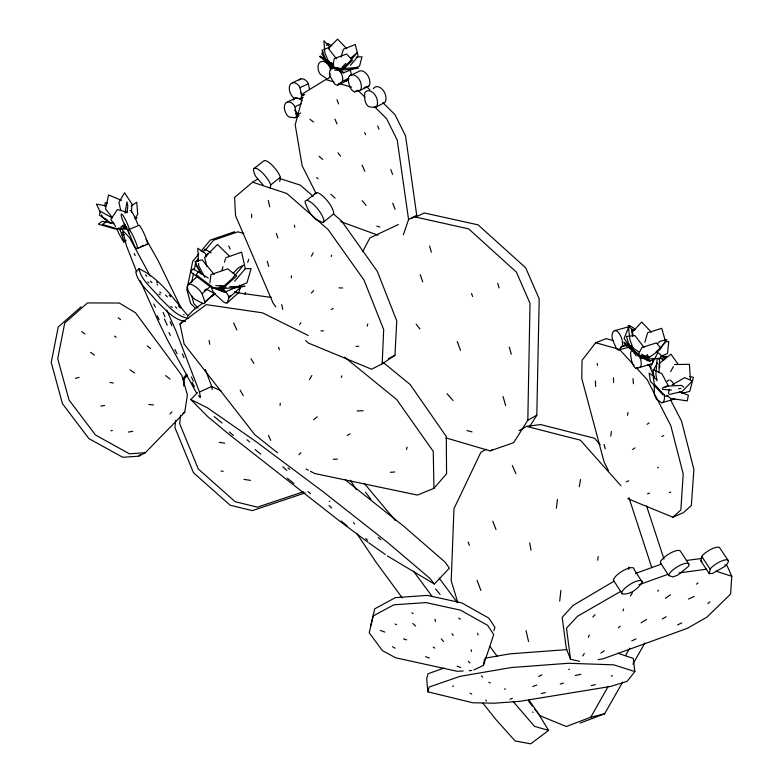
<?xml version="1.0" encoding="UTF-8"?>
<svg xmlns="http://www.w3.org/2000/svg" width="783" height="783" viewBox="0 0 783 783"><rect width="100%" height="100%" fill="white"/><g stroke="black" fill="none" stroke-linecap="round" stroke-linejoin="round"><path stroke-width="1.17" d="M659.051 372.786L659.1 363.694L670.962 354.17L678.117 364.232M445.909 437.903L490.119 450.881L513.658 442.669L527.82 420.226L530.013 303.324L516.408 272.122L468.645 228.881L414.716 216.852L411.437 218.388M529.719 426.402L536.805 415.215L539.193 298.842L525.677 267.815L478.08 224.848L424.288 212.956L416.644 216.548M124.311 223.566L124.125 228.098L124.781 226.062M305.634 340.585L308.326 343.023L371.553 369.214L382.182 363.841L383.69 329.555L363.987 280.03L328.136 229.566L286.881 193.528L252.615 182.194L234.587 197.414L235.536 215.628L273.061 303.05L275.792 306.867M382.182 363.841L394.955 355.306L396.766 320.903L377.318 271.368L341.594 221.002L333.333 213.837M131.456 212.516L132.014 204.148L124.575 192.745L118.928 202.425L120.739 210.5M724.804 564.954L727.094 565.717L731.782 576.278L730.568 594.121L706.892 617.18L687.19 628.397L602.871 658.885L598.153 659.629M280.069 405.486L280.265 403.235M180.579 415.196L179.689 423.711L198.324 469.037L235.145 501.707L257.441 507.169L303.481 491.744M183.643 386.029L184.406 378.737L187.48 374.949M127.071 212.79L127.805 205.89L126.924 201.838L125.006 213.348M175.686 420.285L174.912 427.557L193.44 472.687L230.124 505.201L252.341 510.614L305.135 492.899M559.708 601.158L560.882 590.402M104.795 206.174L105.176 202.787L107.467 203.13M597.732 560.246L598.153 556.566M209.932 282.908L210.93 274.618L227.745 268.814L236.642 275.988L225.426 286.079L215.716 285.589M647.355 354.513L646.787 359.143L658.797 350.647L666.881 339.597L659.834 341.359L657.368 343.757M556.38 508.167L557.467 499.485M610.779 436.111L611.376 431.541M270.262 188.106L270.703 184.915L269.685 182.4A13.888 4.15 51.9 0 0 256.736 168.56A13.888 4.15 51.9 0 0 255.757 176.459L263.303 185.317M291.227 277.848L291.511 275.802M618.864 349.962L622.309 346.076L622.602 344.001A10.179 4.698 74.6 0 0 617.082 331.209A10.179 4.698 74.6 0 0 612.061 336.954L612.482 339.499L616.231 348.19L617.562 349.698L618.864 349.962L628.22 347.368M279.746 181.558L280.373 177.271L279.365 174.746A13.869 4.218 52 0 0 270.712 163.853A13.869 4.218 52 0 0 263.705 160.946L254.035 168.541M668.741 575.583L668.917 574.35A11.999 3.758 -32.5 0 1 682.071 564.377A11.999 3.758 -32.5 0 1 688.404 566.452L677.961 574.976L673.106 576.954L668.741 575.583L660.402 562.752L660.578 561.509A11.96 3.817 -32.5 0 1 671.041 552.759A11.96 3.817 -32.5 0 1 680.427 551.193L688.825 563.975M184.739 412.308L187.411 394.945L181.842 375.409L135.537 312.818L119.31 303.021L87.5 302.923L64.725 323.056L57.717 358.663L69.012 399.966L95.516 435.015L129.43 453.817L145.364 452.701L184.739 412.308L182.86 413.307M330.074 73.357L329.349 77.537L328.224 78.652L326.609 78.633L320.394 74.336L319.112 72.369A9.249 5.902 65.9 0 1 320.942 61.651A9.249 5.902 65.9 0 1 330.074 67.945L330.622 70.225M473.881 669.954L483.424 665.354L484.442 659.443M579.293 486.693L580.546 479.49M709.251 573.645L710.122 569.084L711.649 567.332A11.882 3.621 -32.7 0 1 726.017 559.806A11.882 3.621 -32.7 0 1 724.666 566.53L712.52 573.43L709.251 573.645L700.902 560.99L701.725 556.38L703.232 554.628A11.853 3.69 -32.8 0 1 713.274 548.266A11.853 3.69 -32.8 0 1 719.802 547.934L728.229 560.579M628.495 569.29L628.886 567.117M668.476 393.585L669.348 389.278M191.581 282.741L193.538 273.287M194.272 269.734L195.995 261.463L198.285 258.684M627.428 415.352L628.044 412.445M296.6 115.023L296.199 116.833L295.054 117.763L289.181 117.078L287.596 115.835A8.985 5.589 65.1 0 1 285.149 103.885A8.985 5.589 65.1 0 1 293.752 104.853L294.927 106.85L296.6 115.023L300.76 113.055M301.661 95.927L301.249 97.767L300.095 98.727L294.144 98.081L292.548 96.838A9.083 5.687 65.5 0 1 290.082 84.721A9.083 5.687 65.5 0 1 298.793 85.621L299.977 87.637L301.661 95.927L304.812 94.459M367.266 326.159L367.746 324.005M370.711 625.734L374.705 608.861L395.356 597.635L427.401 595.393L461.853 602.939L488.876 618.13L494.964 627.389L493.819 630.824M334.948 67.778A9.347 6 65.7 0 0 329.418 73.671L329.868 75.961L334.419 83.634L336.083 84.916L337.757 85.083L342.337 81.354L342.797 79.445A9.347 6 65.7 0 0 336.093 68.15M406.485 449.452L407.052 447.083M331.248 256.54L331.61 255.092M341.329 377.494L341.75 375.85M302.385 97.875L295.22 124.82L302.101 165.663L316.175 193.636M303.001 95.536L303.628 93.187L325.787 79.553L333.998 81.99M244.922 294.369L245.48 292.392M427.812 691.8L429.201 687.034L459.964 676.365L511.328 667.537L568.35 663.27L613.794 664.845L634.847 671.589L627.154 681.347L610.691 686.417L520.303 701.255L494.259 703.222L472.589 702.742L427.812 691.8L426.666 678.675L428.037 673.752L443.941 668.085M644.898 342.102L647.658 332.746L661.743 328.322L665.638 342.005L656.252 352.311M341.045 57.042L343.434 49.202L355.276 44.514L358.164 56.219L350.402 65.38M222 270.096L223.028 266.749M224.398 262.285L225.426 258.938M247.722 262.354L248.691 259.222M623.014 610.955L623.611 609.017M214.669 293.596L205.009 302.218L204.559 303.569L203.022 303.647L194.742 299.184L192.442 297.021A12.538 4.884 48.2 0 1 188.145 284.64L197.835 276.076M483.424 665.354L493.73 634.582L487.623 625.343L460.531 610.163L425.991 602.597L393.888 604.799L373.207 615.967L369.224 632.781L382.398 650.634L395.669 657.798L457.233 671.295L463.223 670.982M403.372 234.734L408.569 219.543L397.226 140.049L386.596 118.683L374.46 106.654M415.959 217.468L416.713 215.296L405.565 135.939L394.975 114.631L382.848 102.651M211.204 286.451A12.714 5.05 48.1 0 0 212.751 291.051L214.552 293.635L223.312 301.807L225.582 303.031L227.168 302.943L228.969 297.804L240.518 287.449L239.764 285.139M227.168 302.943L238.658 292.627L240.518 287.449M631.499 331.278L632.341 329.193L634.426 330.455M588.366 637.391L589.354 634.974M452.799 686.622L453.24 685.683M311.36 256.237L313.151 252.811M362.676 251.715L369.899 237.905L398.322 224.555M653.247 370.653L657.466 362.646M331.747 62.777L330.309 65.508L324.847 53.029L323.908 40.785L328.772 45.766L329.379 48.106M642.334 582.288C637.744 588.679 630.765 594.982 622.191 593.876L621.624 593.064A11.999 3.817 -32.1 0 1 632.507 582.963A11.999 3.817 -32.1 0 1 642.334 582.288L634.083 569.437A11.96 3.876 -32.1 0 0 624.237 570.034A11.96 3.876 -32.1 0 0 613.422 580.154L622.191 593.876M670.639 371.622L673.4 366.571M534.681 709.016L539.927 715.711L566.324 726.526L590.774 717.208L608.146 686.427M625.519 655.645L629.708 648.216M580.134 723.091L604.642 713.773L622.671 682.071M632.889 664.111L644.908 642.98M222.352 285.746L220.18 289.534L232.208 278.601L243.425 265.192L238.247 267.972L233.217 273.247M630.491 595.99L632.4 592.731M360.249 90.27L361.139 88.763A9.425 6.107 65.5 0 0 356.412 76.323A9.425 6.107 65.5 0 0 348.044 78.731C348.592 83.282 349.688 89.967 354.533 91.875L360.249 90.27L368.744 86.218L369.645 84.711A9.396 6.117 65.5 0 0 366.571 73.856A9.396 6.117 65.5 0 0 358.34 71.693L349.815 75.687M582.787 655.929L584.265 653.472M328.919 48.419L330.132 46.403M205.968 256.521L207.73 253.594M322.939 51.658L321.696 53.724L326.266 60.379M326.648 45.492L327.891 43.427L331.943 45.933M197.424 261.532L198.667 259.467M203.022 252.224L204.892 249.121L211.107 252.782M309.412 379.53L311.879 375.546M657.749 591.234L658.503 590.137M612.952 340.478L606.111 338.628L595.677 342.758L582.063 360.307L581.749 378.375L604.143 462.146L608.46 470.72M299.615 324.446L300.956 322.743M182.723 378.972L186.56 374.264M205.166 250.374L213.573 240.205L237.905 231.827L243.709 233.383M198.843 253.907L192.735 261.277L186.863 289.583L190.602 303.373L195.672 308.619M201.133 251.147L210.284 240.078L234.567 231.729M198.324 272.014L196.083 274.676L212.8 287.332L225.132 292.294L220.248 287.146L225.201 291.942L246.958 282.829L251.098 268.569L245.157 268.657M234.665 281.185L245.294 268.765L241.614 252.106L225.768 257.822M310.401 471.288L314.746 473.529L417.437 495.071L433.939 488.328L446.564 473.793L446.29 436.522L410.135 384.502L382.828 362.177M169.989 413.972L171.957 411.878M345.714 63.443L342.465 66.888L340.292 70.617L349.58 61.651L357.479 52.383L350.588 58.275M387.291 555.901L434.34 584.01L449.393 568.184L445.155 562.204L403.646 526.137L344.97 479.627M277.544 452.789L254.749 434.643L184.142 344.06L179.992 324.025L183.339 320.541M187.529 316.175L193.391 310.078L202.895 303.031M367.756 542.1L338.06 519.853L229.527 434.78L207.681 416.595L190.837 399.536L197.57 392.626M298.91 454.688L300.819 452.731M592.8 617.033L595.06 614.714M81.08 306.809L58.265 326.942L51.218 362.48L62.444 403.676L88.89 438.607L122.774 457.301L138.718 456.166L140.402 454.453M311.311 293.048L313.709 290.64M328.41 48.262L337.59 39.15L346.742 48.722M187.998 315.823C173.366 298.989 159.908 278.219 139.002 268.775L135.792 271.887C138.053 283.955 149.563 291.795 156.61 301.171C165.34 309.138 172.965 319.709 185.502 321.48M343.708 68.835L352.448 60.408L346.644 54.017L334.253 58.588L332.521 67.73L340.351 68.503M135.312 218.976L136.976 217.459L135.028 218.271L137.72 214.288L136.761 202.21L130.986 206.144M627.839 498.732L672.9 517.191L680.867 509.987L683.207 473.93L670.816 425.707L647.169 379.628L636.569 368.049M228.607 297.06L230.378 295.475M204.774 302.091L214.425 293.488L206.135 289.064L204.383 290.62M205.009 302.218L202.102 293.752L210.93 285.903M504.555 689.363L505.309 688.697M618.325 627.819L620.165 626.214M707.842 603.576L709.927 601.853M666.94 381.527L668.79 380.009M313.67 419.717L317.193 416.84M337.757 85.083L346.233 81.099L348.983 78.858M696.508 584.167L698.005 582.963M315.764 219.406L322.899 222.538L333.578 213.994A14.143 4.444 51.5 0 0 325.288 198.451A14.143 4.444 51.5 0 0 314.786 194.018M306.75 200.389L316.567 192.559M270.703 184.915L280.373 177.271M375.282 107.467L376.554 106.478A9.445 6.156 65 0 0 374.186 93.833A9.445 6.156 65 0 0 364.77 92.874C364.232 97.425 364.584 103.933 368.862 106.772L375.282 107.467L385.03 102.348A9.416 6.166 65.1 0 0 382.691 89.742A9.416 6.166 65.1 0 0 373.276 88.802M322.899 222.538L323.8 221.853A14.163 4.375 51.5 0 0 315.451 206.321A14.163 4.375 51.5 0 0 304.998 201.828C306.926 207.916 310.097 214.307 314.962 218.702M528.828 699.914L537.852 712.814L548.589 730.402L530.727 743.85L515.116 740.943L495.776 719.381L482.954 703.183M212.399 295.974L215.256 293.86M124.575 224.75L120.817 227.52L120.396 229.693L125.349 226.6M105.891 221.981L102.524 224.467L116.736 228.616L126.337 228.646M179.992 324.025L206.262 304.646L262.462 312.828L308.208 335.496M632.566 449.589L634.964 447.886M611.239 676.258L612.296 675.504M665.374 598.31L670.463 594.747M656.174 351.528L660.96 348.288L656.379 342.915L641.952 347.486L637.773 355.609L648.304 356.03M568.712 669.612L569.495 669.083M657.544 467.931L658.386 467.373M600.874 653.032L604.27 650.82M647.091 424.288L649.156 422.957M331.258 309.559L333.176 308.345M641.111 622.847L646.582 619.441M252.615 182.194L257.705 179.043M665.247 387.331L668.193 385.52L661.85 373.667L653.051 369.498L653.883 377.543M614.117 581.152L573.146 605.367L562.155 617.356L566.373 648.794L570.543 659.276L579.469 661.283M662.33 618.952L666.167 616.73M486.155 449.325L480.84 452.349L453.954 508.774L451.223 580.888L457.82 602.567M519.109 430.601L526.558 426.373L540.544 424.562L594.473 438.245L600.16 444.578M672.117 384.854L684.782 377.641L692.329 380.998L682.071 391.578L669.416 394.407M490.119 450.881L492.115 449.745M527.82 420.226L536.805 415.215M408.569 219.543L416.713 215.296M138.718 456.166L145.364 452.701M347.212 435.387L350.138 433.86M388.505 358.585L394.955 355.306M354.533 91.875L357.714 90.358M662.154 388.182L666.225 386.244L681.455 385.373L683.804 387.164M538.714 676.385L541.983 674.819M295.054 117.763L299.214 115.786M295.416 114.122L297.491 113.143L295.905 111.9A8.956 5.608 65.1 0 1 294.594 110.051M294.927 106.85L301.181 103.904M677.579 624.893L681.797 622.906M300.095 98.727L303.236 97.249M342.337 81.354L348.699 78.359M287.41 102.015L295.749 98.11M631.793 640.885L636.002 638.918M299.977 87.637L308.385 83.732L307.2 81.735A9.053 5.696 65.5 0 0 299.096 79.993M292.372 82.792L300.78 78.926M200.409 397.147L199.469 392.058L211.704 386.44L205.322 369.498M688.482 599.054L694.188 596.46M661.88 436.464L663.769 435.642M121.15 226.561L125.26 224.78M672.9 517.191L683.295 512.728L691.36 505.485L693.875 469.409L681.582 421.244L670.571 399.868M655.518 358.643L650.076 360.963L642.579 355.032M660.969 356.314L667.508 353.524L668.79 341.584L665.247 341.584M136.046 248.632L137.612 248.436L137.397 247.037A11.363 1.566 66.6 0 0 131.084 232.228A11.363 1.566 66.6 0 0 128.833 232.61L135.107 247.33L136.046 248.632L138.278 247.692M140.5 246.743L143.847 245.333M137.612 248.436L147.693 244.179L147.488 242.769A11.354 1.625 66.7 0 0 142.379 230.094A11.354 1.625 66.7 0 0 138.454 225.543L128.383 229.771M122.187 235.292L124.272 234.43M116.843 228.685A10.864 1.243 66.5 0 0 118.967 233.804L123.606 241.869L124.086 242.162L123.959 241.125L126.053 240.254M123.606 241.869L125.691 240.998M123.959 241.125L121.404 233.344L123.499 232.473M509.987 699.239L512.307 698.289M626.224 481.829L628.788 480.801M669.308 492.605L670.708 492.067M647.521 493.858L649.577 493.094M532.783 686.515L536.795 685.027M620.929 591.273L577.541 616.25L566.481 628.172L570.543 659.276M639.016 584.744L667.273 574.556M635.542 573.43L661.478 564.083M560.276 684.107L563.349 683.109M631.832 350.353A10.296 4.806 74.3 0 0 630.521 353.554C631.235 358.545 631.558 365.24 635.933 368.47L640.386 367.129L641.052 365.534A10.296 4.806 74.3 0 0 639.486 355.57M647.707 365.142L652.19 363.792L635.933 368.47M654.657 395.327L656.418 399.085L661.752 402.775L674.819 398.997M364.164 87.51L368.744 86.218M661.752 402.775L662.976 402.433A10.375 4.904 73.7 0 0 664.268 394.417M622.309 346.076L629.346 344.129M620.909 346.898L626.743 345.274M614.459 330.7L626.175 327.49A10.159 4.747 74.6 0 1 628.798 327.979M75.364 378.306L79.093 377.367M590.774 717.208L604.642 713.773M681.553 393.379L689.735 391.422L693.415 377.347L689.921 376.447M591.331 685.575L595.334 684.655M541.376 693.503L545.301 692.603M575.29 675.523L580.849 674.29M110.883 430.807L112.38 430.503M128.304 432.099L132.758 431.286M100.821 406.123L104.599 405.447M678.607 388.808L680.995 388.388M484.941 658.229L509.968 653.844L566.882 649.606M649.792 356.627L639.848 358.017L648.823 358.937L665.589 357.939L666.744 356.412L660.646 356.441M679.164 572.931L706.53 569.182M686.368 560.501L701.813 558.436M146.078 244.394L147.693 244.179M226.052 287.028L212.77 288.34L219.397 288.741L239.471 287.41L244.932 286.206L229.644 286.744M336.729 68.571L339.019 68.395M390.423 472.276L394.73 472.002M238.658 292.627L237.063 292.725L234.792 291.521M333.245 459.318L337.356 459.073M329.271 501.326L329.995 501.286M469.223 670.659L471.62 670.532M356.138 57.071L362.01 56.797L359.505 66.212L343.747 72.731L339.293 69.325M357.156 410.977L363.155 410.713M674.496 364.545L689.432 364.291L690.352 379.354M668.672 396.12L665.354 396.12L654.353 384.228L653.218 376.995L656.927 379.677M355.991 346.34L358.692 346.34M126.983 228.881L114.484 228.842L98.345 224.124L102.201 221.315L113.946 223.272M320.961 330.857L323.565 330.876M338.961 287.85L342.69 287.997M662.379 389.327L671.423 390.071M344.559 80.933L346.233 81.099M148.79 404.488L153.458 404.948M235.595 292.48L271.554 297.462M221.051 471.023L223.224 471.327M219.309 442.356L224.721 443.188M244.051 479.392L250.511 480.38M105.304 205.763L96.466 204.128L100.547 212.682M109.992 382.417L113.251 383.044M532.567 712.109L533.223 712.246M526.558 426.373L580.379 440.193L620.939 485.734M127.541 212.33L117.313 209.58L110.804 219.563L115.659 226.395M466.922 430.523L472.022 431.903M595.677 342.758L618.306 349.022M548.589 730.402L534.495 726.35L513.247 701.656M338.687 83.38L351.577 87.216M403.49 638.908L406.622 639.858M183.633 314.56L184.132 314.717M279.639 178.465L300.31 185.14L313.151 196.298M715.77 571.091L731.782 576.278M188.703 318.407C176.214 316.528 168.599 305.987 159.879 298.02C152.822 288.643 141.361 280.823 139.002 268.775M617.807 653.228L633.31 658.405L634.847 671.589M425.6 656.722L429.397 657.994M376.868 226.062L379.775 227.041M700.902 560.99L702.018 561.372M340.722 221.609L378.013 235.213M679.409 391.833L688.433 395.239L687.229 400.916L670.522 398.381L666.95 395.503M380.332 630.374L384.815 632.087M457.076 666.137L460.698 667.566M223.556 291.873L209.531 286.226L190.523 271.848L193.137 268.853L208.239 278.034M395.053 624.061L396.521 624.668M121.434 200.321L108.563 194.938L105.519 208.953L112.126 217.371M211.361 386.42L221.031 390.795M488.807 682.296L490.344 683.03M190.837 399.536L207.505 407.865L256.031 441.612L323.222 491.832L387.839 542.678L429.828 578.304L434.34 584.01M306.055 469.056L308.228 470.172M126.758 227.354L124.908 226.356L126.817 227.481M112.223 217.889L100.332 211.253L99.539 215.1L109.884 223.106M392.498 646.758L395.033 648.177M470.162 693.239L471.728 694.149M332.834 66.085L326.912 62.591L322.028 50.298L327.92 47.861L336.475 58.774M635.502 329.163L629.375 325.434L624.1 338.462L629.522 346.233M633.134 350.441L635.091 351.655M341.408 72.251L333.206 67.064L319.474 56.572L320.374 56.053L330.729 63.423M433.205 647.061L434.81 648.128M638.899 351.968L628.436 344.814L629.894 347.535L643.323 357.762L649.978 361.247L641.717 354.063M629.826 346.292L623.797 342.171L625.421 345.244L640.68 356.872L648.265 360.836L645.662 358.565M129.958 369.772L134.627 372.953M458.73 618.041L460.463 619.236M114.533 336.171L116.099 337.248M147.762 281.968L148.917 282.78M368.734 542.785L385.334 554.521M333.812 64.969L324.26 58.167L323.487 58.637L335.574 67.867L343.688 73.005L337.561 67.759M90.544 352.34L94.352 355.042M654.011 376.623L649.185 373.119L650.438 381.311L662.956 394.838M412.015 612.805L413.14 613.618M158.959 294.017L160.182 294.907M170.811 306.417L172.28 307.494M111.323 223.527L102.593 216.969L101.575 214.826M105.451 218.907L107.349 220.346M300.926 92.932L302.522 94.175M309.902 119.212L313.484 122.031M81.794 331.591L84.907 334.047M118.243 317.761L120.513 319.562M165.644 375.595L170.077 379.109M255.141 449.638L260.729 454.091M147.263 345.92L150.679 348.65M287.43 478.276L293.909 483.473M214.17 416.566L222.147 423.026M341.163 521.038L347.026 525.785M344.618 357.156L396.687 399.536L433.263 451.39L433.939 488.328M246.997 439.792L249.591 441.906M665.393 358.731L657.926 352.624L650.135 367.384L653.844 376.212M660.098 357.635L663.641 360.532M175.304 306.838L176.978 308.218M229.311 432.01L233.461 435.485M336.259 67.612L339.783 70.636M159.84 292.02L161.014 293.018M308.022 491.567L310.459 493.652M378.238 537.461L380.792 539.702M287.978 467.882L289.73 469.409M319.151 156.326L322.674 159.438M316.694 177.565L318.094 178.798M330.935 194.311L335.144 198.109M412.837 623.493L415.626 626.038M282.888 466.776L286.852 470.417M365.749 538.508L367.579 540.26M229.517 256.207L217.488 244.462L204.627 257.392L206.859 266.543M157.011 284.474L157.647 285.1M165.487 295.044L167.396 296.923M366.395 86.384L369.86 89.81M357.997 90.329L364.927 97.2M150.405 281.117L151.941 282.643M329.026 505.475L331.601 508.05M156.522 281.978L157.471 282.927M169.197 295.23L170.645 296.698M178.455 305.996L180.344 307.905M145.501 274.872L146.783 276.164M481.437 675.935L482.7 677.217M198.079 308.052L193.851 303.667L191.669 295.602M651.211 332.08L641.668 322.019L631.91 332.658L632.664 336.22M468.371 661.273L469.947 662.937M485.724 700.09L486.595 701.039M648.079 364.624L651.358 368.176M619.431 349.335L634.122 365.377M353.446 522.672L354.63 523.993M446.995 393.663L453.073 400.553M441.289 638.908L443.501 641.502M362.137 200.654L366.17 205.43M364.291 483.414L395.444 520.675M214.209 274.49L202.161 259.868L195.016 261.581L201.074 273.962M435.612 588.953L440.115 594.434M198.579 395.64L199.919 397.324M416.145 324.152L419.952 328.987M528.682 701.372L532.43 706.149M643.969 347.27L634.905 335.545L626.4 336.455L630.188 348.621M337.982 152.783L340.566 156.14M365.446 492.145L370.936 499.29M439.106 578.001L457.321 602.548M490.109 646.719L497.391 656.536M413.424 571.11L432.275 596.607M402.266 597.889L376.261 562.517L356.608 533.252M451.967 633.76L453.21 635.522M631.069 345.499L632.419 347.427M636.442 353.202L638.458 356.089M631.558 349.149L636.305 355.952M202.102 293.752L200.301 291.178A12.538 4.884 48.2 0 0 188.145 284.64M331.258 65.048L333.235 67.925M328.234 63.227L332.149 68.943M356.118 489.463L350.412 480.224M701.725 556.38L710.122 569.084M195.554 264.634L200.928 272.778M129.361 233.98L122.784 220.718A11.236 1.546 66.7 0 1 122.393 214.64A11.236 1.546 66.7 0 1 128.999 227.97L129.655 230.153M250.991 358.692L253.888 363.459M146.088 239.265L158.068 260.494L180.922 307.709M240.156 390.179L243.268 395.718M196.572 393.105L167.268 339.577L157.628 319.738L140.294 280.754M153.742 304.029L155.406 307.19M204.784 277.299L198.696 265.691L198.569 263.362M174.922 349.512L177.085 353.701M192.148 382.28L194.448 386.812M150.209 276.066L129.391 237.415L122.637 230.388L126.474 245.833L136.653 271.76M157.226 315.813L159.106 319.699M168.991 332.618L170.351 335.486M134.216 253.486L135.205 255.581M233.618 322.919L236.838 329.937M191.404 376.946L193.303 381.115M268.481 435.377L270.752 440.389M164.43 318.935L167.249 325.219M512.307 465.542L515.958 473.695M163.128 312.456L164.978 316.645M362.128 165.135L364.829 171.262M166.759 310.127L176.077 331.209L199.469 392.058M364.712 132.611L365.632 134.686M228.773 245.95L230.124 249.063M334.928 119.055L337.042 123.998M170.156 321.754L171.81 325.679M182.38 353.877L183.976 357.684M121.404 233.344L120.337 230.76A10.864 1.243 66.5 0 0 118.918 227.755M278.513 347.29L279.404 349.561M377.729 125.994L378.962 129.175M336.974 99.695L338.599 103.894M492.771 521.135L496.011 529.514M392.714 203.149L395.102 209.355M468.146 542.061L469.418 545.36M390.776 169.578L392.626 174.403M477.111 580.389L480.87 590.441M633.271 348.973L629.963 339.891L628.22 325.571L631.705 329.3L633.085 335.183M457.262 341.505L460.502 350.422M471.532 293.527L472.629 296.551M420.226 274.686L422.703 281.87M228.969 297.804L228.205 295.494A12.714 5.05 48.1 0 0 225.279 291.11M646.504 505.789L663.994 559.091M628.925 497.606L651.799 567.665M276.409 233.481L277.867 237.973M267.218 261.219L268.755 266.484M497.704 283.26L499.074 287.929M429.593 246.077L431.384 252.204M503.038 396.511L505.671 405.574M509.273 347.143L511.309 354.2M206.369 256.863L205.43 253.457L197.747 248.25L198.442 261.042M604.045 444.49L605.23 448.825M477.64 633.251L478.09 635.023M471.141 649.743L471.552 651.466M526.049 630.599L528.564 641.571M268.246 200.34L269.724 206.8M281.723 304.597L282.79 309.393M308.385 83.732L309.579 89.644M294.388 225.201L294.78 227.295M435.005 619.196L435.436 621.506M529.68 542.825L531.021 550.234M656.966 380.734L655.87 374.157L657.143 358.771L659.56 359.289L659.678 367.658M211.704 386.44L212.203 389.523M209.12 340.429L209.707 344.236M633.016 378.62L633.388 383.719M597.312 363.508L597.409 365.436M595.413 380.93L595.638 386.538M613.441 377.749L613.627 382.554M654.236 385.5L654.412 394.466M251.568 214.16L251.637 217.615M670.131 380.127A10.355 4.952 73.6 0 1 674.075 384.659M293.478 99.999A8.956 5.608 65.1 0 1 297.814 98.081M298.91 98.452A8.956 5.608 65.1 0 1 302.091 100.938M652.953 358.653A10.267 4.855 74.3 0 1 652.875 362.196M130.037 210.48A11.226 1.595 66.7 0 1 133.169 214.072A11.226 1.595 66.7 0 1 137.749 224.29M219.847 285.854A12.714 5.05 48.1 0 1 224.584 290.278M350.402 70.891A9.308 6.01 65.8 0 1 351.283 75.462M340.399 68.816L334.674 70.176L345.665 69.824L358.242 68.258L355.071 67.632L340.399 68.816"/></g></svg>
